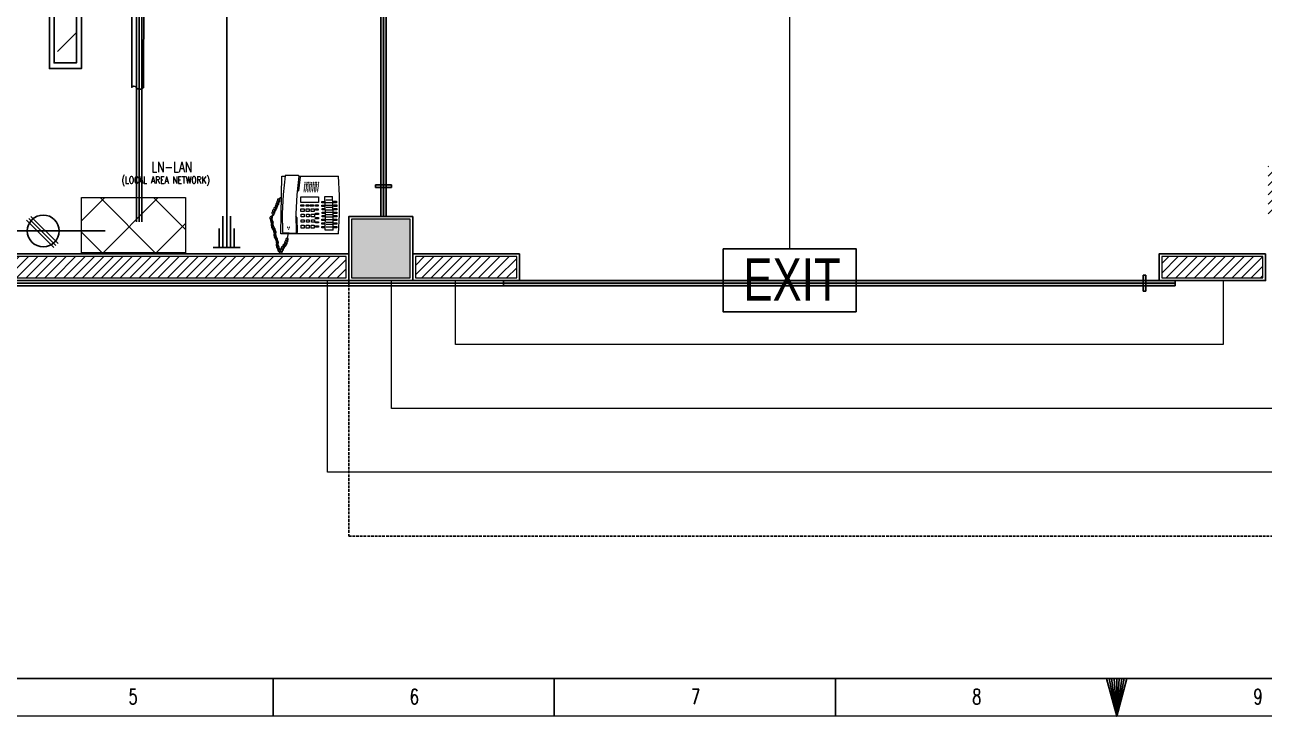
# Model space of a CAD drawing. Header units: inches. Extents: x 345 to 1189, y 67 to 663.
# Drawn here: x 562.5 to 795, y 66.6 to 196.5 of the extents above; entities that cross this region are included whole.
import ezdxf

# ---------------------------------------------------------------- set-up
doc = ezdxf.new("R2010")
doc.units = ezdxf.units.IN
doc.header["$MEASUREMENT"] = 0
doc.linetypes.add('DASH', pattern=[0.35, 0.25, -0.1])
for name, color, linetype in [('Cables', 7, 'Continuous'), ('COLLUM', 1, 'Continuous'), ('Layer 1', 7, 'Continuous'), ('Sockets', 7, 'Continuous'), ('wall 05', 252, 'Continuous')]:
    doc.layers.add(name, color=color, linetype=linetype)
for name, color, linetype, lineweight in [('DOOR', 115, 'Continuous', 15), ('E-LAN', 6, 'Continuous', 30), ('Hatch', 252, 'Continuous', 5), ('Stair', 86, 'Continuous', 18), ('Switchboard', 30, 'Continuous', 13), ('Text', 252, 'Continuous', 15)]:
    doc.layers.add(name, color=color, linetype=linetype, lineweight=lineweight)
doc.styles.add('Swiss721', font='swisscl.ttf')
doc.styles.add('TAVE1', font='ROMANS.shx', dxfattribs={"width": 0.75})
doc.styles.add('TEG BORDER', font='txt_qlt.shx', dxfattribs={"width": 0.7, "bigfont": 'hztxt.shx'})

# ---------------------------------------------------------------- blocks, each defined once
blk = doc.blocks.new('252 BORDER A2')
at = {"linetype": 'Continuous'}
blk.add_line((5, 5), (489, 5), dxfattribs=at)
for p, q in [((185.63, 0), (185.63, 5)), ((222.75, 0), (222.75, 5)), ((259.88, 0), (259.88, 5)), ((297, 0), (297, 5))]:
    blk.add_line(p, q)
at = {"color": 5, "lineweight": 15}
blk.add_lwpolyline([(0, 420), (594, 420), (594, 0), (0, 0)], close=True, dxfattribs=at)
blk.add_lwpolyline([(5, 415), (589, 415), (589, 5), (5, 5)], close=True)
blk.add_lwpolyline([(297, 0), (295.66, 5), (298.34, 5), (297, 0), (296, 5), (296.33, 5), (297, 0), (296.67, 5), (297.33, 5), (297, 0), (297.67, 5), (298, 5), (297, 0)])
at = {"char_height": 2, "width": 2, "attachment_point": 7, "style": 'TEG BORDER'}
for s, insert in [('5', (166.55, 1.59)), ('6', (203.67, 1.59)), ('7', (240.8, 1.59)), ('8', (277.92, 1.59)), ('9', (315.05, 1.59))]:
    blk.add_mtext(s, dxfattribs=dict(at, insert=insert))
blk = doc.blocks.new('TELEPHONE')
at = {"layer": 'Layer 1', "lineweight": 9}
for points in [[(10.74, 14.04), (10.68, 14.04), (10.56, 13.98), (10.5, 13.98), (10.32, 13.8), (10.32, 13.5), (10.38, 13.38), (10.38, 13.32), (10.44, 13.26)], [(10.92, 14.4), (10.74, 14.4), (10.62, 14.34), (10.62, 14.28), (10.56, 14.22), (10.5, 14.1), (10.5, 13.86), (10.56, 13.8), (10.62, 13.74), (10.68, 13.68)], [(10.92, 13.92), (10.86, 13.98), (10.8, 14.04), (10.68, 14.04)], [(10.8, 14.1), (10.8, 14.04), (10.98, 14.04), (10.98, 14.1), (11.04, 14.1), (11.04, 14.34)], [(11.1, 13.5), (11.16, 13.5), (11.28, 13.62), (11.28, 13.68), (11.34, 13.68), (11.34, 13.98), (11.28, 13.98), (11.28, 14.04), (11.22, 14.1), (11.16, 14.1), (11.1, 14.16), (10.92, 14.16), (10.86, 14.1), (10.8, 14.1)], [(9.66, 12.06), (9.54, 12.06), (9.42, 11.94), (9.42, 11.7), (9.48, 11.7), (9.48, 11.64), (9.6, 11.64)], [(9.42, 10.68), (9.6, 11.64)], [(9.9, 12.48), (9.72, 12.48), (9.48, 12.24), (9.48, 11.88), (9.6, 11.76)], [(10.02, 12.9), (9.9, 12.9), (9.78, 12.84), (9.72, 12.78), (9.66, 12.72), (9.66, 12.66), (9.6, 12.6), (9.6, 12.36), (9.66, 12.24), (9.66, 12.18), (9.72, 12.12)], [(9.6, 11.76), (9.66, 11.7), (9.78, 11.7), (9.78, 11.76), (9.84, 11.76), (9.84, 11.82)], [(9.84, 12), (9.78, 12.06), (9.66, 12.06)], [(9.72, 12.12), (9.96, 12.12), (9.96, 12.18), (10.02, 12.24)], [(10.26, 13.32), (10.14, 13.32), (10.08, 13.26), (10.02, 13.26), (9.96, 13.2), (9.9, 13.14), (9.84, 13.08), (9.78, 12.96), (9.78, 12.84), (9.84, 12.72), (9.84, 12.66), (9.9, 12.6), (9.96, 12.54)], [(9.96, 12.36), (9.96, 12.48), (9.78, 12.48)], [(9.84, 11.82), (9.84, 12)], [(10.02, 12.24), (10.02, 12.3), (9.96, 12.36)], [(10.2, 12.78), (10.14, 12.84), (10.14, 12.9), (10.02, 12.9)], [(10.5, 13.62), (10.32, 13.62), (10.26, 13.56), (10.2, 13.5), (10.08, 13.38), (10.08, 13.02), (10.14, 12.9), (10.2, 12.84)], [(10.44, 13.08), (10.44, 13.14), (10.38, 13.2), (10.32, 13.26), (10.26, 13.26), (10.2, 13.32), (10.14, 13.32)], [(10.2, 12.84), (10.38, 12.84), (10.44, 12.9), (10.44, 12.96)], [(10.44, 13.26), (10.68, 13.26), (10.68, 13.38), (10.74, 13.38)], [(10.44, 12.96), (10.44, 13.08)], [(10.68, 13.5), (10.68, 13.56), (10.62, 13.62), (10.5, 13.62)], [(10.68, 13.68), (10.74, 13.68), (10.74, 13.62), (10.8, 13.62), (10.8, 13.68), (10.86, 13.68), (10.92, 13.74), (10.92, 13.8)], [(10.74, 13.38), (10.74, 13.44), (10.68, 13.5)], [(10.92, 13.8), (10.92, 13.92)], [(11.1, 13.8), (11.04, 13.8), (11.04, 13.74), (10.98, 13.68), (10.98, 13.62), (11.04, 13.56)], [(11.04, 13.56), (11.04, 13.5), (11.1, 13.5)], [(11.16, 13.2), (11.28, 13.2), (11.34, 13.26), (11.46, 13.38), (11.46, 13.56), (11.4, 13.62), (11.4, 13.68), (11.34, 13.74), (11.28, 13.74), (11.28, 13.8), (11.1, 13.8)], [(11.22, 13.5), (11.16, 13.5), (11.1, 13.44)], [(11.1, 13.44), (11.1, 13.26)], [(11.1, 13.26), (11.1, 13.2), (11.16, 13.2)], [(11.22, 12.96), (11.22, 12.9), (11.4, 12.9), (11.46, 12.96), (11.52, 13.02), (11.52, 13.08), (11.58, 13.14), (11.58, 13.32), (11.52, 13.38), (11.52, 13.44), (11.46, 13.44), (11.4, 13.5), (11.16, 13.5)], [(11.34, 13.2), (11.28, 13.2), (11.28, 13.14), (11.22, 13.14), (11.22, 12.96)], [(11.34, 12.6), (11.28, 12.54), (11.22, 12.48), (11.22, 12.3)], [(11.22, 12.3), (11.28, 12.3), (11.28, 12.24)], [(11.4, 12.84), (11.28, 12.84), (11.28, 12.78)], [(11.28, 12.24), (11.34, 12.24), (11.4, 12.3), (11.46, 12.3), (11.52, 12.36), (11.52, 12.42), (11.58, 12.48), (11.58, 12.66), (11.52, 12.72), (11.52, 12.78), (11.46, 12.84), (11.4, 12.84)], [(11.28, 12.78), (11.28, 12.66), (11.34, 12.6)], [(11.34, 12.6), (11.46, 12.6), (11.52, 12.66), (11.58, 12.72), (11.64, 12.78), (11.64, 13.02), (11.58, 13.08), (11.52, 13.14), (11.46, 13.2), (11.34, 13.2)], [(11.4, 11.94), (11.46, 11.94), (11.52, 12), (11.58, 12), (11.64, 12.06), (11.64, 12.12), (11.7, 12.18), (11.7, 12.42), (11.64, 12.42), (11.64, 12.48), (11.58, 12.54), (11.52, 12.54), (11.46, 12.6), (11.34, 12.6)], [(11.4, 12.24), (11.34, 12.18), (11.34, 12.06), (11.4, 12)], [(11.46, 11.64), (11.52, 11.64), (11.58, 11.7), (11.64, 11.7), (11.7, 11.76), (11.7, 11.82), (11.76, 11.88), (11.76, 12.06), (11.7, 12.12), (11.7, 12.18), (11.64, 12.24), (11.58, 12.24), (11.52, 12.3), (11.46, 12.3), (11.4, 12.24)], [(11.4, 12), (11.4, 11.94)], [(11.46, 11.94), (11.4, 11.88), (11.4, 11.7)], [(11.4, 11.7), (11.46, 11.7), (11.46, 11.64)], [(11.52, 12), (11.46, 11.94)], [(11.64, 11.28), (11.76, 11.28), (11.82, 11.34), (11.88, 11.4), (11.88, 11.46), (11.94, 11.52), (11.94, 11.7), (11.88, 11.76), (11.88, 11.82), (11.82, 11.82), (11.76, 11.88), (11.52, 11.88)], [(11.7, 11.7), (11.7, 11.64), (11.64, 11.64)], [(11.76, 10.98), (11.82, 10.98), (11.88, 11.04), (11.94, 11.04), (12, 11.1), (12, 11.16), (12.06, 11.22), (12.06, 11.4), (12, 11.46), (12, 11.52), (11.94, 11.52), (11.88, 11.58), (11.82, 11.58), (11.76, 11.64), (11.7, 11.64), (11.64, 11.58), (11.7, 11.58)], [(0, 10.8), (-0.24, 7.2), (-0.24, 3.6), (0, 0)], [(0, 10.8), (10.8, 10.8)], [(0.84, 9.42), (0.3, 9.42), (0.3, 9.66), (0.84, 9.66)], [(0.84, 9.66), (0.84, 9.42)], [(0.96, 10.14), (2.46, 10.14)], [(0.96, 10.14), (0.96, 6.96), (1.08, 3.78)], [(2.28, 9.48), (1.08, 9.48)], [(2.46, 10.14), (2.4, 6.96), (2.52, 3.78)], [(3.12, 9.42), (2.58, 9.42), (2.58, 9.66), (3.12, 9.66)], [(3.12, 9.66), (3.12, 9.42)], [(4.26, 9.3), (3.72, 9.3), (3.72, 9.54), (4.26, 9.54)], [(4.26, 9.54), (4.26, 9.3)], [(4.56, 9.72), (5.1, 9.72)], [(4.56, 9.18), (4.56, 9.72)], [(5.1, 9.72), (5.1, 9.18)], [(6.06, 9.18), (5.46, 9.18), (5.46, 9.72), (6.06, 9.72)], [(6.06, 9.72), (6.06, 9.18)], [(6.96, 9.18), (6.42, 9.18), (6.42, 9.72), (6.96, 9.72)], [(6.96, 9.72), (6.96, 9.18)], [(7.44, -0.06), (7.8, 3.48), (7.98, 7.02), (7.92, 10.62)], [(7.68, 10.5), (7.92, 10.68)], [(7.68, 10.5), (7.74, 7.8), (7.98, 7.5)], [(7.98, 10.68), (7.92, 10.68), (7.92, 10.62)], [(10.44, 10.56), (7.98, 10.68)], [(9.24, 9.6), (9.18, 9.6), (9.18, 9.54), (9.24, 9.54), (9.24, 9.6)], [(9.18, 9.6), (9.18, 9.6)], [(9.3, 9.9), (9.36, 9.84), (9.36, 9.9), (9.3, 9.9)], [(9.54, 9.6), (9.48, 9.6), (9.48, 9.54), (9.54, 9.54), (9.54, 9.6)], [(9.48, 9.6), (9.48, 9.6)], [(9.96, -0.12), (10.38, 3.42), (10.56, 6.96), (10.5, 10.5)], [(10.5, 10.5), (10.5, 10.56), (10.44, 10.56)], [(10.8, 10.8), (10.62, 0)], [(11.64, 11.58), (11.58, 11.52)], [(11.58, 11.52), (11.58, 11.34)], [(11.58, 11.34), (11.58, 11.28), (11.64, 11.28)], [(11.76, 11.28), (11.7, 11.22), (11.7, 11.04)], [(11.7, 11.04), (11.76, 10.98)], [(11.76, 10.62), (11.7, 10.56), (11.7, 10.38)], [(11.7, 10.38), (11.76, 10.38), (11.76, 10.32)], [(11.82, 11.34), (11.82, 11.28), (11.76, 11.28)], [(11.88, 10.92), (11.76, 10.92), (11.76, 10.86)], [(11.76, 10.32), (11.82, 10.32), (11.88, 10.38), (11.94, 10.38), (12, 10.44), (12, 10.5), (12.06, 10.56), (12.06, 10.74), (12, 10.8), (12, 10.86), (11.94, 10.92), (11.88, 10.92)], [(11.76, 10.86), (11.76, 10.74)], [(11.76, 10.74), (11.82, 10.68)], [(11.82, 10.68), (11.76, 10.62)], [(11.82, 10.68), (11.94, 10.68), (12.06, 10.8), (12.12, 10.86), (12.12, 11.1), (12.06, 11.16), (12, 11.22), (12, 11.28), (11.88, 11.28), (11.82, 11.34)], [(11.88, 10.08), (11.88, 10.02), (11.94, 10.02), (12, 10.08), (12.06, 10.08), (12.12, 10.14), (12.12, 10.2), (12.18, 10.26), (12.18, 10.5), (12.12, 10.5), (12.12, 10.56), (12.06, 10.62), (12, 10.62), (11.94, 10.68), (11.82, 10.68)], [(11.94, 10.38), (11.88, 10.38), (11.88, 10.32), (11.82, 10.26), (11.82, 10.14), (11.88, 10.08)], [(11.94, 10.02), (11.88, 9.96), (11.88, 9.84), (11.94, 9.78), (11.94, 9.72)], [(11.94, 9.72), (12, 9.72), (12.06, 9.78), (12.12, 9.78), (12.18, 9.84), (12.18, 9.9), (12.24, 9.96), (12.24, 10.2), (12.18, 10.2), (12.18, 10.26), (12.12, 10.32), (12.06, 10.32), (12, 10.38), (11.94, 10.38)], [(12, 10.08), (11.94, 10.02)], [(12.12, 9.42), (12.18, 9.42), (12.24, 9.48), (12.3, 9.48), (12.36, 9.54), (12.42, 9.6), (12.42, 9.84), (12.36, 9.9), (12.36, 9.96), (12.3, 9.96), (12.24, 10.02), (12.18, 10.02), (12.12, 10.08), (12.06, 10.08), (12, 10.02)], [(12.12, 9.72), (12.06, 9.66), (12.06, 9.48)], [(12.06, 9.48), (12.12, 9.48), (12.12, 9.42)], [(12.18, 9.78), (12.12, 9.72)], [(12.3, 9.48), (12.3, 9.42), (12.24, 9.42), (12.24, 9.36), (12.18, 9.3), (12.18, 9.24), (12.24, 9.18)], [(12.36, 8.82), (12.42, 8.82), (12.42, 8.88), (12.48, 8.88), (12.6, 9), (12.6, 9.24), (12.54, 9.3), (12.54, 9.36), (12.48, 9.42), (12.42, 9.42), (12.36, 9.48), (12.3, 9.48)], [(0.84, 8.76), (0.3, 8.76), (0.3, 9), (0.84, 9)], [(0.84, 8.04), (0.3, 8.04), (0.3, 8.28), (0.84, 8.28)], [(0.84, 7.38), (0.3, 7.38), (0.3, 7.62), (0.84, 7.62)], [(0.84, 9), (0.84, 8.76)], [(0.84, 8.28), (0.84, 8.04)], [(0.84, 7.62), (0.84, 7.38)], [(2.28, 9), (1.08, 9)], [(2.28, 8.58), (1.08, 8.58)], [(2.28, 8.1), (1.08, 8.1)], [(2.28, 7.62), (1.08, 7.62)], [(2.28, 7.2), (1.08, 7.2)], [(3.06, 7.38), (2.52, 7.38), (2.52, 7.62), (3.06, 7.62)], [(3.12, 8.76), (2.58, 8.76), (2.58, 9), (3.12, 9)], [(3.12, 8.04), (2.58, 8.04), (2.58, 8.28), (3.12, 8.28)], [(3.06, 7.62), (3.06, 7.38)], [(3.12, 9), (3.12, 8.76)], [(3.12, 8.28), (3.12, 8.04)], [(4.26, 8.52), (3.72, 8.52), (3.72, 8.76), (4.26, 8.76)], [(4.26, 7.74), (3.72, 7.74), (3.72, 7.98), (4.26, 7.98)], [(4.26, 6.9), (3.72, 6.9), (3.72, 7.2), (4.26, 7.2)], [(4.26, 8.76), (4.26, 8.52)], [(4.26, 7.98), (4.26, 7.74)], [(4.26, 7.2), (4.26, 6.9)], [(4.5, 8.64), (5.04, 8.64)], [(4.5, 8.16), (4.5, 8.64)], [(5.04, 8.16), (4.5, 8.16)], [(4.5, 7.62), (5.1, 7.62)], [(4.5, 7.08), (4.5, 7.62)], [(5.1, 7.08), (4.5, 7.08)], [(5.1, 9.18), (4.56, 9.18)], [(5.04, 8.64), (5.04, 8.16)], [(5.1, 7.62), (5.1, 7.08)], [(6, 8.16), (5.46, 8.16), (5.46, 8.64), (6, 8.64)], [(6, 7.08), (5.46, 7.08), (5.46, 7.62), (6, 7.62)], [(6, 8.64), (6, 8.16)], [(6, 7.62), (6, 7.08)], [(6.96, 8.16), (6.42, 8.16), (6.42, 8.64), (6.96, 8.64)], [(6.96, 7.08), (6.42, 7.08), (6.42, 7.62), (6.96, 7.62)], [(6.96, 8.64), (6.96, 8.16)], [(6.96, 7.62), (6.96, 7.08)], [(12.36, 7.08), (12.3, 7.02), (12.12, 7.02), (12.06, 6.96), (12, 6.9), (11.94, 6.84), (11.94, 6.48), (12, 6.42), (12, 6.36), (12.06, 6.3)], [(12.36, 7.44), (12.3, 7.44), (12.12, 7.26), (12.12, 7.2), (12.06, 7.14), (12.06, 6.9), (12.12, 6.84), (12.18, 6.78), (12.24, 6.72)], [(12.3, 8.82), (12.24, 8.76), (12.24, 8.7), (12.18, 8.64), (12.18, 8.58), (12.24, 8.52)], [(12.36, 9.06), (12.3, 9.06), (12.24, 9)], [(12.24, 9), (12.24, 8.94), (12.3, 8.88), (12.3, 8.82), (12.36, 8.82)], [(12.24, 8.52), (12.24, 8.46), (12.3, 8.46)], [(12.48, 6.96), (12.42, 6.96), (12.42, 7.02), (12.36, 7.02), (12.36, 7.08), (12.3, 7.08), (12.24, 7.02)], [(12.3, 8.46), (12.36, 8.46), (12.42, 8.52), (12.48, 8.58), (12.54, 8.64), (12.54, 8.94), (12.42, 9.06), (12.36, 9.06)], [(12.42, 8.52), (12.36, 8.46)], [(12.36, 8.46), (12.36, 8.22)], [(12.36, 8.22), (12.36, 8.16), (12.42, 8.16)], [(12.48, 7.86), (12.42, 7.86), (12.36, 7.8)], [(12.36, 7.8), (12.36, 7.5), (12.42, 7.5)], [(12.42, 7.5), (12.6, 7.5), (12.72, 7.62), (12.78, 7.62), (12.78, 7.68), (12.84, 7.74), (12.84, 7.92), (12.78, 7.98), (12.78, 8.04), (12.72, 8.1), (12.66, 8.16), (12.6, 8.16), (12.48, 8.22)], [(12.48, 8.22), (12.42, 8.22), (12.42, 8.16)], [(12.42, 8.16), (12.42, 7.92)], [(12.42, 7.92), (12.42, 7.86), (12.48, 7.86)], [(0.84, 6.72), (0.3, 6.72), (0.3, 6.96), (0.84, 6.96)], [(0.84, 6.06), (0.3, 6.06), (0.3, 6.3), (0.84, 6.3)], [(0.84, 5.34), (0.3, 5.34), (0.3, 5.64), (0.84, 5.64)], [(0.9, 4.68), (0.36, 4.68), (0.36, 4.98), (0.9, 4.98)], [(0.84, 6.96), (0.84, 6.72)], [(0.84, 6.3), (0.84, 6.06)], [(0.84, 5.64), (0.84, 5.34)], [(0.9, 4.98), (0.9, 4.68)], [(2.28, 6.72), (1.08, 6.72)], [(2.28, 6.3), (1.08, 6.3)], [(2.28, 5.82), (1.08, 5.82)], [(2.34, 5.4), (1.08, 5.4)], [(2.34, 4.92), (1.14, 4.92)], [(3.06, 6.72), (2.52, 6.72), (2.52, 6.96), (3.06, 6.96)], [(3.06, 6.06), (2.52, 6.06), (2.52, 6.3), (3.06, 6.3)], [(3.12, 5.4), (2.58, 5.4), (2.58, 5.64), (3.12, 5.64)], [(3.12, 4.74), (2.58, 4.74), (2.58, 4.98), (3.12, 4.98)], [(3.06, 6.96), (3.06, 6.72)], [(3.06, 6.3), (3.06, 6.06)], [(3.12, 5.64), (3.12, 5.4)], [(3.12, 4.98), (3.12, 4.74)], [(3.72, 4.92), (7.02, 4.92)], [(3.72, 3.84), (3.72, 4.92)], [(4.32, 6.12), (3.78, 6.12), (3.78, 6.36), (4.32, 6.36)], [(4.32, 5.34), (3.78, 5.34), (3.78, 5.58), (4.32, 5.58)], [(4.32, 6.36), (4.32, 6.12)], [(4.32, 5.58), (4.32, 5.34)], [(4.56, 6.6), (5.1, 6.6)], [(4.56, 6.12), (4.56, 6.6)], [(5.1, 6.12), (4.56, 6.12)], [(4.68, 5.58), (5.28, 5.58)], [(4.68, 5.34), (4.68, 5.58)], [(5.28, 5.34), (4.68, 5.34)], [(5.1, 6.6), (5.1, 6.12)], [(5.28, 5.58), (5.28, 5.34)], [(6.06, 6.12), (5.46, 6.12), (5.46, 6.6), (6.06, 6.6)], [(6.06, 5.34), (5.52, 5.34), (5.52, 5.58), (6.06, 5.58)], [(6.06, 6.6), (6.06, 6.12)], [(6.06, 5.58), (6.06, 5.34)], [(7.02, 6.12), (6.42, 6.12), (6.42, 6.6), (7.02, 6.6)], [(7.02, 5.34), (6.48, 5.34), (6.48, 5.58), (7.02, 5.58)], [(7.02, 6.6), (7.02, 6.12)], [(7.02, 5.58), (7.02, 5.34)], [(7.02, 4.92), (7.02, 3.84)], [(11.46, 5.04), (11.34, 5.04), (11.28, 4.98), (11.22, 4.98), (10.98, 4.74), (10.98, 4.56), (11.04, 4.5), (11.04, 4.38), (11.16, 4.26)], [(11.58, 5.46), (11.52, 5.46), (11.4, 5.4), (11.34, 5.4), (11.28, 5.34), (11.22, 5.28), (11.16, 5.22), (11.16, 4.8), (11.28, 4.68)], [(11.28, 4.68), (11.52, 4.68), (11.52, 4.8)], [(11.76, 5.82), (11.64, 5.82), (11.52, 5.76), (11.46, 5.76), (11.4, 5.7), (11.4, 5.58), (11.34, 5.52), (11.34, 5.28), (11.4, 5.22), (11.46, 5.16), (11.46, 5.1)], [(11.52, 4.92), (11.52, 4.98), (11.46, 4.98), (11.46, 5.04), (11.34, 5.04)], [(11.94, 6.24), (11.76, 6.24), (11.7, 6.18), (11.46, 5.94), (11.46, 5.76), (11.52, 5.7), (11.52, 5.64), (11.58, 5.52), (11.64, 5.52)], [(11.46, 5.1), (11.52, 5.1), (11.52, 5.04), (11.64, 5.04), (11.64, 5.1), (11.7, 5.1), (11.7, 5.16), (11.76, 5.16), (11.76, 5.22)], [(11.76, 5.34), (11.7, 5.34), (11.7, 5.4), (11.64, 5.4), (11.64, 5.46), (11.52, 5.46)], [(11.52, 4.8), (11.52, 4.92)], [(11.64, 5.52), (11.64, 5.46), (11.82, 5.46), (11.82, 5.52), (11.88, 5.52), (11.88, 5.7)], [(12.18, 6.66), (12.06, 6.66), (12, 6.6), (11.94, 6.6), (11.88, 6.54), (11.82, 6.48), (11.76, 6.42), (11.76, 6.36), (11.7, 6.24), (11.7, 6.18), (11.76, 6.12), (11.76, 6), (11.88, 5.88)], [(11.88, 5.7), (11.88, 5.76), (11.82, 5.76), (11.82, 5.82), (11.7, 5.82)], [(11.76, 5.22), (11.76, 5.34)], [(12.12, 6.12), (12.12, 6.18), (12.06, 6.18), (12.06, 6.24), (11.94, 6.24)], [(12.06, 6.3), (12.12, 6.3), (12.18, 6.24), (12.24, 6.3), (12.3, 6.3), (12.3, 6.36), (12.36, 6.42), (12.36, 6.48), (12.3, 6.54)], [(12.3, 6.54), (12.3, 6.6), (12.24, 6.6), (12.24, 6.66), (12.12, 6.66)], [(12.24, 6.72), (12.24, 6.66), (12.36, 6.66), (12.36, 6.72), (12.42, 6.72), (12.48, 6.78), (12.48, 6.84)], [(12.48, 6.84), (12.48, 6.96)], [(2.52, 3.78), (1.08, 3.78)], [(2.34, 4.44), (1.14, 4.44)], [(7.02, 3.84), (3.72, 3.84)], [(3.84, 2.82), (3.9, 2.82), (3.9, 2.88), (3.84, 2.88), (3.84, 2.82)], [(4.2, 2.82), (4.26, 2.82), (4.26, 2.88), (4.2, 2.88), (4.2, 2.82)], [(4.5, 2.82), (4.56, 2.82), (4.56, 2.88), (4.5, 2.88), (4.5, 2.82)], [(4.8, 2.52), (4.86, 2.52), (4.86, 2.58), (4.8, 2.58), (4.8, 2.52)], [(4.86, 2.82), (4.92, 2.82), (4.92, 2.88), (4.86, 2.88), (4.86, 2.82)], [(5.1, 2.52), (5.16, 2.52), (5.16, 2.58), (5.1, 2.52)], [(5.16, 2.82), (5.22, 2.82), (5.22, 2.88), (5.16, 2.88), (5.16, 2.82)], [(5.46, 2.82), (5.52, 2.82), (5.52, 2.88), (5.46, 2.88), (5.46, 2.82)], [(5.76, 2.82), (5.82, 2.82), (5.82, 2.88), (5.76, 2.88), (5.76, 2.82)], [(5.76, 2.52), (5.82, 2.52), (5.76, 2.58), (5.76, 2.52)], [(6.06, 2.52), (6.12, 2.52), (6.12, 2.58), (6.06, 2.58), (6.06, 2.52)], [(6.12, 2.82), (6.18, 2.82), (6.18, 2.88), (6.12, 2.88), (6.12, 2.82)], [(6.42, 2.82), (6.48, 2.82), (6.48, 2.88), (6.42, 2.88), (6.42, 2.82)], [(7.14, 0.12), (7.5, 2.7)], [(7.5, 2.7), (7.74, 2.88)], [(11.1, 4.14), (10.68, 3.84)], [(11.22, 4.62), (11.1, 4.62), (10.98, 4.5), (10.98, 4.26), (11.04, 4.2), (11.1, 4.2), (11.1, 4.14)], [(11.16, 4.26), (11.34, 4.26), (11.34, 4.32), (11.4, 4.32), (11.4, 4.5)], [(11.4, 4.5), (11.4, 4.56), (11.34, 4.56), (11.34, 4.62), (11.22, 4.62)], [(7.32, 0), (0, 0)], [(3.72, 1.2), (3.66, 1.2), (3.66, 1.14), (3.72, 1.14), (3.72, 1.2)], [(3.66, 1.2), (3.66, 1.2)], [(3.72, 1.8), (3.78, 1.8), (3.78, 1.86), (3.72, 1.86), (3.72, 1.8)], [(3.72, 1.5), (3.78, 1.5), (3.72, 1.56), (3.72, 1.5)], [(3.78, 2.16), (3.84, 2.16), (3.84, 2.22), (3.78, 2.22), (3.78, 2.16)], [(4.08, 1.2), (4.02, 1.2), (4.02, 1.14), (4.08, 1.14), (4.08, 1.2)], [(4.02, 1.2), (4.02, 1.2)], [(4.08, 1.8), (4.14, 1.8), (4.14, 1.86), (4.08, 1.86), (4.08, 1.8)], [(4.14, 2.16), (4.2, 2.16), (4.2, 2.22), (4.14, 2.22), (4.14, 2.16)], [(4.38, 1.2), (4.32, 1.2), (4.32, 1.14), (4.38, 1.14), (4.38, 1.2)], [(4.32, 1.2), (4.32, 1.2)], [(4.38, 1.8), (4.44, 1.8), (4.44, 1.86), (4.38, 1.86), (4.38, 1.8)], [(4.38, 1.5), (4.44, 1.5), (4.38, 1.56), (4.38, 1.5)], [(4.44, 2.16), (4.5, 2.16), (4.5, 2.22), (4.44, 2.22), (4.44, 2.16)], [(4.68, 1.2), (4.62, 1.2), (4.62, 1.14), (4.68, 1.14), (4.68, 1.2)], [(4.62, 1.2), (4.62, 1.2)], [(4.68, 1.5), (4.74, 1.5), (4.74, 1.56), (4.68, 1.56), (4.68, 1.5)], [(4.74, 2.16), (4.8, 2.16), (4.8, 2.22), (4.74, 2.22), (4.74, 2.16)], [(4.74, 1.8), (4.8, 1.8), (4.8, 1.86), (4.74, 1.86), (4.74, 1.8)], [(4.92, 1.2), (4.98, 1.2), (4.98, 1.14), (5.04, 1.2), (4.92, 1.2)], [(5.04, 1.8), (5.1, 1.8), (5.1, 1.86), (5.04, 1.86), (5.04, 1.8)], [(5.1, 2.16), (5.16, 2.16), (5.16, 2.22), (5.1, 2.22), (5.1, 2.16)], [(5.34, 1.2), (5.28, 1.2), (5.28, 1.14), (5.34, 1.14), (5.34, 1.2)], [(5.28, 1.2), (5.28, 1.2)], [(5.34, 1.8), (5.4, 1.8), (5.4, 1.86), (5.34, 1.86), (5.34, 1.8)], [(5.4, 2.16), (5.46, 2.16), (5.46, 2.22), (5.4, 2.22), (5.4, 2.16)], [(5.64, 1.2), (5.58, 1.2), (5.58, 1.14), (5.64, 1.14), (5.64, 1.2)], [(5.58, 1.2), (5.58, 1.2)], [(5.64, 1.8), (5.7, 1.8), (5.7, 1.86), (5.64, 1.86), (5.64, 1.8)], [(5.64, 1.5), (5.7, 1.5), (5.64, 1.56), (5.64, 1.5)], [(5.7, 2.16), (5.76, 2.16), (5.76, 2.22), (5.7, 2.22), (5.7, 2.16)], [(5.94, 1.2), (5.88, 1.2), (5.88, 1.14), (5.94, 1.14), (5.94, 1.2)], [(5.88, 1.2), (5.88, 1.2)], [(5.94, 1.5), (6, 1.5), (6, 1.56), (5.94, 1.56), (5.94, 1.5)], [(6, 2.16), (6.06, 2.16), (6.06, 2.22), (6, 2.22), (6, 2.16)], [(6, 1.8), (6.06, 1.8), (6.06, 1.86), (6, 1.86), (6, 1.8)], [(6.3, 1.2), (6.24, 1.2), (6.24, 1.14), (6.3, 1.14), (6.3, 1.2)], [(6.24, 1.2), (6.24, 1.2)], [(6.3, 1.8), (6.36, 1.8), (6.36, 1.86), (6.3, 1.86), (6.3, 1.8)], [(6.36, 2.16), (6.42, 2.16), (6.42, 2.22), (6.36, 2.22), (6.36, 2.16)], [(7.44, -0.12), (7.14, 0.12)], [(10.62, 0), (10.02, 0)], [(7.44, -0.06), (7.44, -0.12), (7.5, -0.18)], [(7.5, -0.18), (9.96, -0.18), (9.96, -0.12)]]:
    blk.add_lwpolyline(points, dxfattribs=at)
for points, knots in [([(9.96, 12.54), (9.96, 12.54), (10.02, 12.54), (10.02, 12.54), (10.18, 12.52), (10.22, 12.56), (10.2, 12.72), (10.2, 12.72), (10.2, 12.78), (10.2, 12.78)], [0, 0, 0, 0, 1, 1, 1, 2, 2, 2, 3, 3, 3, 3]), ([(12.24, 9.18), (12.24, 9.18), (12.24, 9.12), (12.24, 9.12), (12.24, 9.12), (12.36, 9.12), (12.36, 9.12), (12.5, 9.29), (12.56, 9.22), (12.54, 9.42), (12.54, 9.42), (12.54, 9.6), (12.54, 9.6), (12.54, 9.6), (12.48, 9.66), (12.48, 9.66), (12.48, 9.66), (12.42, 9.72), (12.42, 9.72), (12.42, 9.72), (12.3, 9.72), (12.3, 9.72), (12.3, 9.72), (12.24, 9.78), (12.24, 9.78), (12.24, 9.78), (12.18, 9.78), (12.18, 9.78), (12.18, 9.78), (12.12, 9.72), (12.12, 9.72)], [0, 0, 0, 0, 1, 1, 1, 2, 2, 2, 3, 3, 3, 4, 4, 4, 5, 5, 5, 6, 6, 6, 7, 7, 7, 8, 8, 8, 9, 9, 9, 10, 10, 10, 10]), ([(12.42, 8.16), (12.42, 8.16), (12.48, 8.16), (12.48, 8.16), (12.75, 8.43), (12.64, 8.25), (12.66, 8.64), (12.66, 8.64), (12.66, 8.7), (12.66, 8.7), (12.66, 8.7), (12.6, 8.7), (12.6, 8.7), (12.6, 8.7), (12.54, 8.76), (12.54, 8.76), (12.54, 8.76), (12.48, 8.82), (12.48, 8.82), (12.48, 8.82), (12.3, 8.82), (12.3, 8.82)], [0, 0, 0, 0, 1, 1, 1, 2, 2, 2, 3, 3, 3, 4, 4, 4, 5, 5, 5, 6, 6, 6, 7, 7, 7, 7]), ([(12.36, 7.44), (12.36, 7.44), (12.42, 7.44), (12.42, 7.44), (12.6, 7.63), (12.52, 7.49), (12.54, 7.8), (12.54, 7.8), (12.48, 7.86), (12.48, 7.86)], [0, 0, 0, 0, 1, 1, 1, 2, 2, 2, 3, 3, 3, 3]), ([(12.48, 7.86), (12.48, 7.86), (12.54, 7.86), (12.54, 7.86), (12.81, 8.13), (12.7, 7.96), (12.72, 8.34), (12.72, 8.34), (12.72, 8.4), (12.72, 8.4), (12.72, 8.4), (12.66, 8.4), (12.66, 8.4), (12.66, 8.4), (12.6, 8.46), (12.6, 8.46), (12.6, 8.46), (12.54, 8.46), (12.54, 8.46), (12.54, 8.46), (12.48, 8.52), (12.48, 8.52), (12.48, 8.52), (12.42, 8.52), (12.42, 8.52)], [0, 0, 0, 0, 1, 1, 1, 2, 2, 2, 3, 3, 3, 4, 4, 4, 5, 5, 5, 6, 6, 6, 7, 7, 7, 8, 8, 8, 8]), ([(11.88, 5.88), (11.88, 5.88), (11.94, 5.88), (11.94, 5.88), (12.1, 5.86), (12.14, 5.9), (12.12, 6.06), (12.12, 6.06), (12.12, 6.12), (12.12, 6.12)], [0, 0, 0, 0, 1, 1, 1, 2, 2, 2, 3, 3, 3, 3]), ([(3.84, 2.52), (3.84, 2.52), (3.9, 2.52), (3.9, 2.52), (3.9, 2.52), (3.84, 2.52), (3.84, 2.52), (3.84, 2.52), (3.84, 2.58), (3.84, 2.58), (3.84, 2.58), (3.84, 2.52), (3.84, 2.52)], [0, 0, 0, 0, 1, 1, 1, 2, 2, 2, 3, 3, 3, 4, 4, 4, 4]), ([(4.14, 2.52), (4.14, 2.52), (4.2, 2.52), (4.2, 2.52), (4.2, 2.52), (4.2, 2.58), (4.2, 2.58), (4.2, 2.58), (4.2, 2.52), (4.2, 2.52), (4.2, 2.52), (4.14, 2.52), (4.14, 2.52)], [0, 0, 0, 0, 1, 1, 1, 2, 2, 2, 3, 3, 3, 4, 4, 4, 4]), ([(4.5, 2.52), (4.5, 2.52), (4.56, 2.52), (4.56, 2.52), (4.56, 2.52), (4.5, 2.52), (4.5, 2.52), (4.5, 2.52), (4.5, 2.58), (4.5, 2.58), (4.5, 2.58), (4.5, 2.52), (4.5, 2.52)], [0, 0, 0, 0, 1, 1, 1, 2, 2, 2, 3, 3, 3, 4, 4, 4, 4]), ([(5.4, 2.52), (5.4, 2.52), (5.46, 2.52), (5.46, 2.52), (5.46, 2.52), (5.46, 2.58), (5.46, 2.58), (5.46, 2.58), (5.46, 2.52), (5.46, 2.52), (5.46, 2.52), (5.4, 2.52), (5.4, 2.52)], [0, 0, 0, 0, 1, 1, 1, 2, 2, 2, 3, 3, 3, 4, 4, 4, 4]), ([(6.36, 2.52), (6.36, 2.52), (6.42, 2.52), (6.42, 2.52), (6.42, 2.52), (6.42, 2.58), (6.42, 2.58), (6.42, 2.58), (6.42, 2.52), (6.42, 2.52), (6.42, 2.52), (6.36, 2.52), (6.36, 2.52)], [0, 0, 0, 0, 1, 1, 1, 2, 2, 2, 3, 3, 3, 4, 4, 4, 4]), ([(4.02, 1.5), (4.02, 1.5), (4.08, 1.5), (4.08, 1.5), (4.08, 1.5), (4.08, 1.56), (4.08, 1.56), (4.08, 1.56), (4.08, 1.5), (4.08, 1.5), (4.08, 1.5), (4.02, 1.5), (4.02, 1.5)], [0, 0, 0, 0, 1, 1, 1, 2, 2, 2, 3, 3, 3, 4, 4, 4, 4]), ([(4.98, 1.5), (4.98, 1.5), (5.04, 1.5), (5.04, 1.5), (5.04, 1.5), (5.04, 1.56), (5.04, 1.56), (5.04, 1.56), (5.04, 1.5), (5.04, 1.5), (5.04, 1.5), (4.98, 1.5), (4.98, 1.5)], [0, 0, 0, 0, 1, 1, 1, 2, 2, 2, 3, 3, 3, 4, 4, 4, 4]), ([(5.28, 1.5), (5.28, 1.5), (5.34, 1.5), (5.34, 1.5), (5.34, 1.5), (5.34, 1.56), (5.34, 1.56), (5.34, 1.56), (5.34, 1.5), (5.34, 1.5), (5.34, 1.5), (5.28, 1.5), (5.28, 1.5)], [0, 0, 0, 0, 1, 1, 1, 2, 2, 2, 3, 3, 3, 4, 4, 4, 4]), ([(6.24, 1.5), (6.24, 1.5), (6.3, 1.5), (6.3, 1.5), (6.3, 1.5), (6.3, 1.56), (6.3, 1.56), (6.3, 1.56), (6.3, 1.5), (6.3, 1.5), (6.3, 1.5), (6.24, 1.5), (6.24, 1.5)], [0, 0, 0, 0, 1, 1, 1, 2, 2, 2, 3, 3, 3, 4, 4, 4, 4])]:
    blk.add_open_spline(points, degree=3, knots=knots, dxfattribs=at)
blk = doc.blocks.new('ASDSAETR')
for p, q in [((51404, -7188.31), (51404, -7197.3)), ((51404, -7190.29), (51410.36, -7190.29)), ((51404, -7191.55), (51414.43, -7191.55)), ((51404, -7192.81), (51418.49, -7192.81)), ((51404, -7194.07), (51414.43, -7194.07)), ((51404, -7195.33), (51410.36, -7195.33))]:
    blk.add_line(p, q)

msp = doc.modelspace()

# ---------------------------------------------------------------- hatches: boundary and pattern name
h = msp.add_hatch()
h.set_pattern_fill('ANSI31', color=256, scale=40, angle=180)
h.set_pattern_definition([(225, (798.025, 314.7864), (3.53553, -3.53553), [])])
h.paths.add_polyline_path([(567.97, 191.44), (572.17, 191.44), (572.17, 233.05), (567.97, 233.05)])
at = {"layer": 'DOOR', "lineweight": 25}
h = msp.add_hatch(color=256, dxfattribs=at)
h.dxf.hatch_style = 1
h.paths.add_polyline_path([(629.25, 160.44), (629.75, 160.44), (629.75, 259.44), (629.25, 259.44)])
h.paths.add_polyline_path([(629.75, 160.44), (630.25, 160.44), (630.25, 259.44), (629.75, 259.44)])
h = msp.add_hatch(color=256, dxfattribs=at)
h.dxf.hatch_style = 1
h.paths.add_polyline_path([(631.25, 165.94), (631.25, 166.44), (630.25, 166.44), (630.25, 165.94)])
h.paths.add_polyline_path([(629.25, 165.94), (629.25, 166.44), (628.25, 166.44), (628.25, 165.94)])
h = msp.add_hatch(color=256, dxfattribs=at)
h.dxf.hatch_style = 1
h.paths.add_polyline_path([(772.77, 149.44), (772.27, 149.44), (772.27, 148.44), (772.77, 148.44)])
h.paths.add_polyline_path([(772.77, 147.44), (772.27, 147.44), (772.27, 146.44), (772.77, 146.44)])
h = msp.add_hatch(color=256, dxfattribs=at)
h.dxf.hatch_style = 1
h.paths.add_polyline_path([(778.27, 147.44), (778.27, 147.94), (652.27, 147.94), (652.27, 147.44)])
h.paths.add_polyline_path([(778.27, 147.94), (778.27, 148.44), (652.27, 148.44), (652.27, 147.94)])
at = {"layer": 'Hatch'}
h = msp.add_hatch(dxfattribs=at)
h.set_pattern_fill('AR-CONC', color=256, scale=0.75, style=0)
h.set_pattern_definition([(50, (-412260.268, -240251.135), (5.37945137, -0.470641012), [0.5625, -6.1875]), (355, (-412260.268, -240251.135), (-1.040635, 5.641441), [0.45, -4.95]), (100.4514, (-412259.82, -240251.1744), (4.338820363, 5.170796565), [0.478051425, -5.25856584]), (46.1842, (-412260.268, -240249.635), (8.004307865, -1.24139261), [0.84375, -9.28125]), (96.6356, (-412259.601, -240249.739), (7.00997029, 7.30588403), [0.71707716, -7.8878475]), (351.1842, (-412260.268, -240249.635), (7.00996459, 7.3058895), [0.675, -7.425]), (21, (-412259.518, -240250.01), (4.47680289, -3.01964168), [0.5625, -6.1875]), (326, (-412259.518, -240250.01), (1.82486499, 5.43862534), [0.45, -4.95]), (71.4514, (-412259.145, -240250.262), (6.301669714, 2.418978725), [0.478051425, -5.25856584]), (37.5, (-412260.2682, -240251.1352), (0.091198915, 2.496703904), [0, -4.89, 0, -5.025, 0, -4.96875]), (7.5, (-412260.2682, -240251.1352), (1.973021531, 2.958087839), [0, -2.865, 0, -4.7775, 0, -1.89375]), (327.5, (-412261.9407, -240251.1352), (4.003668271, -0.169161538), [0, -1.875, 0, -5.85, 0, -7.7625]), (317.5, (-412262.6907, -240251.135), (4.37389627, 0.750787367), [0, -2.4375, 0, -3.885, 0, -5.5125])])
h.paths.add_polyline_path([(623.75, 148.94), (634.75, 148.94), (634.75, 159.94), (623.75, 159.94)])
h.paths.add_polyline_path([(623.75, 386.94), (634.75, 386.94), (634.75, 397.94), (623.75, 397.94)])
h.paths.add_polyline_path([(385.75, 386.94), (396.75, 386.94), (396.75, 397.94), (385.75, 397.94)])
h.paths.add_polyline_path([(385.75, 148.94), (396.75, 148.94), (396.75, 159.94), (385.75, 159.94)])
at = {"layer": 'Hatch', "lineweight": 0}
h = msp.add_hatch(dxfattribs=at)
h.set_pattern_fill('ANSI31', color=256, scale=10, style=0)
h.set_pattern_definition([(45, (-140348.1264, -171213.4627), (-0.8838834765, 0.8838834765), [])])
h.paths.add_polyline_path([(389.75, 289.94), (385.75, 289.94), (385.75, 254.94), (389.75, 254.94)])
h.paths.add_polyline_path([(389.75, 181.94), (385.75, 181.94), (385.75, 160.94), (389.75, 160.94)])
h.paths.add_polyline_path([(406.75, 148.94), (406.75, 152.94), (397.75, 152.94), (397.75, 148.94)])
h.paths.add_polyline_path([(430.75, 152.94), (430.75, 148.94), (440.75, 148.94), (440.75, 152.94)])
h.paths.add_polyline_path([(513.75, 152.94), (513.75, 148.94), (622.75, 148.94), (622.75, 152.94)])
h.paths.add_polyline_path([(652.27, 148.94), (654.77, 148.94), (654.77, 152.94), (635.75, 152.94), (635.75, 148.94)])
h.paths.add_polyline_path([(794.75, 148.94), (794.75, 152.94), (775.77, 152.94), (775.77, 148.94), (778.27, 148.94)])
h.paths.add_polyline_path([(807.75, 152.94), (807.75, 148.94), (854.75, 148.94), (854.75, 152.94)])
h.paths.add_polyline_path([(795.75, 160.94), (799.75, 160.94), (799.75, 169.94), (795.75, 169.94)])
h.paths.add_polyline_path([(927.75, 152.94), (927.75, 148.94), (972.75, 148.94), (972.75, 152.94)])
h.paths.add_polyline_path([(980.75, 160.94), (984.75, 160.94), (984.75, 197.88), (980.75, 197.88)])
h.paths.add_polyline_path([(799.75, 313.94), (799.75, 340.94), (795.75, 340.94), (795.75, 242.94), (799.75, 242.94), (799.75, 309.94), (980.75, 309.94), (980.75, 270.94), (984.75, 270.94), (984.75, 313.94)])
at = {"layer": 'Switchboard'}
h = msp.add_hatch(dxfattribs=at)
h.set_pattern_fill('ANSI37', color=256, scale=56.511086, angle=180)
h.set_pattern_definition([(225, (1016.618, 892.8226), (4.99492, -4.99492), []), (315, (1016.618, 892.8226), (4.99492, 4.99492), [])])
h.paths.add_polyline_path([(573.15, 164.01), (573.15, 153.67), (592.63, 153.67), (592.63, 164.01)])

# ---------------------------------------------------------------- linework, layer by layer
at = {"color": 5, "lineweight": 20}
msp.add_line((705.96, 284.98), (705.96, 154.41), dxfattribs=at)
at = {"color": 6, "lineweight": 30}
msp.add_line((600.37, 162.77), (600.37, 257.99), dxfattribs=at)
msp.add_lwpolyline([(582.57, 257.13, -0.56347), (583.37, 257.13, 0.368601), (584.98, 257.22), (584.78, 184.68, -0.456322), (583.37, 184.69, 0.605884), (582.55, 184.69)], format="xyb", close=True)
for points in [[(567.11, 236.25), (573.11, 236.25), (573.11, 188.25), (567.11, 188.25)], [(567.97, 235.2), (572.17, 235.2), (572.17, 189.3), (567.97, 189.3)]]:
    msp.add_lwpolyline(points, close=True)
at = {"color": 4}
msp.add_lwpolyline([(693.49, 154.41), (718.43, 154.41), (718.43, 142.59), (693.49, 142.59)], close=True, dxfattribs=at)
at = {"layer": 'Cables', "color": 3}
for p, q in [((583.43, 269.94), (583.43, 159.44)), ((583.97, 270.48), (583.97, 159.44))]:
    msp.add_line(p, q, dxfattribs=at)
at = {"layer": 'Cables', "color": 1}
for p, q in [((584.43, 270.48), (584.43, 159.44)), ((559.17, 157.75), (577.54, 157.75))]:
    msp.add_line(p, q, dxfattribs=at)
at = {"layer": 'COLLUM'}
msp.add_lwpolyline([(623.25, 148.44), (635.25, 148.44), (635.25, 160.44), (623.25, 160.44)], close=True, dxfattribs=at)
at = {"layer": 'DOOR', "lineweight": 25}
for p, q in [((629.25, 259.44), (629.25, 160.44)), ((630.25, 259.44), (630.25, 160.44)), ((629.75, 256.44), (629.75, 160.44)), ((631.25, 166.44), (628.25, 166.44)), ((628.25, 166.44), (628.25, 165.94)), ((631.25, 165.94), (628.25, 165.94)), ((631.25, 166.44), (631.25, 165.94)), ((630.25, 160.44), (629.25, 160.44)), ((772.27, 149.44), (772.27, 146.44)), ((772.27, 149.44), (772.77, 149.44)), ((772.77, 149.44), (772.77, 146.44)), ((535.27, 148.44), (652.27, 148.44)), ((535.27, 147.94), (652.27, 147.94)), ((535.27, 147.44), (652.27, 147.44)), ((652.27, 148.44), (652.27, 147.44)), ((652.27, 148.44), (778.27, 148.44)), ((652.27, 147.94), (778.27, 147.94)), ((652.27, 147.44), (778.27, 147.44)), ((778.27, 148.44), (778.27, 147.44)), ((772.27, 146.44), (772.77, 146.44))]:
    msp.add_line(p, q, dxfattribs=at)
at = {"layer": 'Hatch', "lineweight": 0}
for p, q in [((622.75, 152.94), (513.75, 152.94)), ((622.75, 148.94), (622.75, 152.94)), ((513.75, 148.94), (622.75, 148.94))]:
    msp.add_line(p, q, dxfattribs=at)
at = {"layer": 'Hatch'}
msp.add_lwpolyline([(623.75, 148.94), (634.75, 148.94), (634.75, 159.94), (623.75, 159.94)], close=True, dxfattribs=at)
at = {"layer": 'Hatch', "lineweight": 0}
for points in [[(654.77, 152.94), (635.75, 152.94), (635.75, 148.94), (652.27, 148.94), (654.77, 148.94)], [(794.75, 152.94), (775.77, 152.94), (775.77, 148.94), (778.27, 148.94), (794.75, 148.94)]]:
    msp.add_lwpolyline(points, close=True, dxfattribs=at)
at = {"layer": 'Sockets', "color": 5}
for p, q in [((563.63, 160.49), (568.73, 155.39)), ((562.81, 159.76), (567.91, 154.66)), ((563.22, 160.12), (568.32, 155.02))]:
    msp.add_line(p, q, dxfattribs=at)
msp.add_circle((565.94, 157.75), 2.99, dxfattribs=at)
at = {"layer": 'Stair', "color": 4, "linetype": 'DASH', "lineweight": 30, "ltscale": 2}
for p, q in [((623.25, 148.44), (623.25, 100.45)), ((623.25, 100.45), (807.25, 100.45))]:
    msp.add_line(p, q, dxfattribs=at)
at = {"layer": 'Stair', "linetype": 'Continuous', "ltscale": 10}
for points in [[(811.27, 148.43), (811.27, 112.43), (619.27, 112.43), (619.27, 148.44)], [(799.27, 148.43), (799.27, 124.43), (631.27, 124.43), (631.27, 148.44)], [(787.27, 148.43), (787.27, 148.43), (787.27, 136.43), (643.27, 136.43), (643.27, 136.43), (643.27, 148.44)]]:
    msp.add_lwpolyline(points, dxfattribs=at)
at = {"layer": 'Switchboard'}
msp.add_lwpolyline([(592.63, 153.67), (573.15, 153.67), (573.15, 164.01), (592.63, 164.01)], close=True, dxfattribs=at)
at = {"layer": 'wall 05'}
for p, q in [((623.25, 153.44), (513.25, 153.44)), ((623.25, 148.44), (623.25, 153.44)), ((513.25, 148.44), (623.25, 148.44))]:
    msp.add_line(p, q, dxfattribs=at)
for points in [[(655.27, 153.44), (635.25, 153.44), (635.25, 148.44), (652.27, 148.44), (655.27, 148.44)], [(795.25, 153.44), (775.27, 153.44), (775.27, 148.44), (778.27, 148.44), (795.25, 148.44)]]:
    msp.add_lwpolyline(points, close=True, dxfattribs=at)

# ---------------------------------------------------------------- block references
at = {"xscale": 1.4211126, "yscale": 1.4211126, "zscale": 1.4211126}
msp.add_blockref('252 BORDER A2', (345.26, 66.62), dxfattribs=at)
at = {"rotation": 179.9999999999999}
msp.add_blockref('TELEPHONE', (621.31, 168.01), dxfattribs=at)
at = {"layer": 'E-LAN', "lineweight": -2, "xscale": 0.5600000000000003, "yscale": 0.5600000000000003, "zscale": 0.5600000000000003, "rotation": 90}
msp.add_blockref('ASDSAETR', (-3427.61, -28631.58), dxfattribs=at)

# ---------------------------------------------------------------- texts
at = {"layer": 'E-LAN', "lineweight": 0, "style": 'TAVE1', "width": 0.75}
for s, height, p in [('LN-LAN', 1.951, (586.26, 168.81)), ('(LOCAL AREA NETWORK)', 1.3659, (580.66, 166.64))]:
    msp.add_text(s, height=height, dxfattribs=at).set_placement(p)
at = {"layer": 'Text', "color": 4, "insert": (706.41, 152.63), "char_height": 8, "width": 62.6303, "attachment_point": 2, "style": 'Swiss721'}
msp.add_mtext('EXIT ', dxfattribs=at)

doc.saveas('drawing.dxf')
